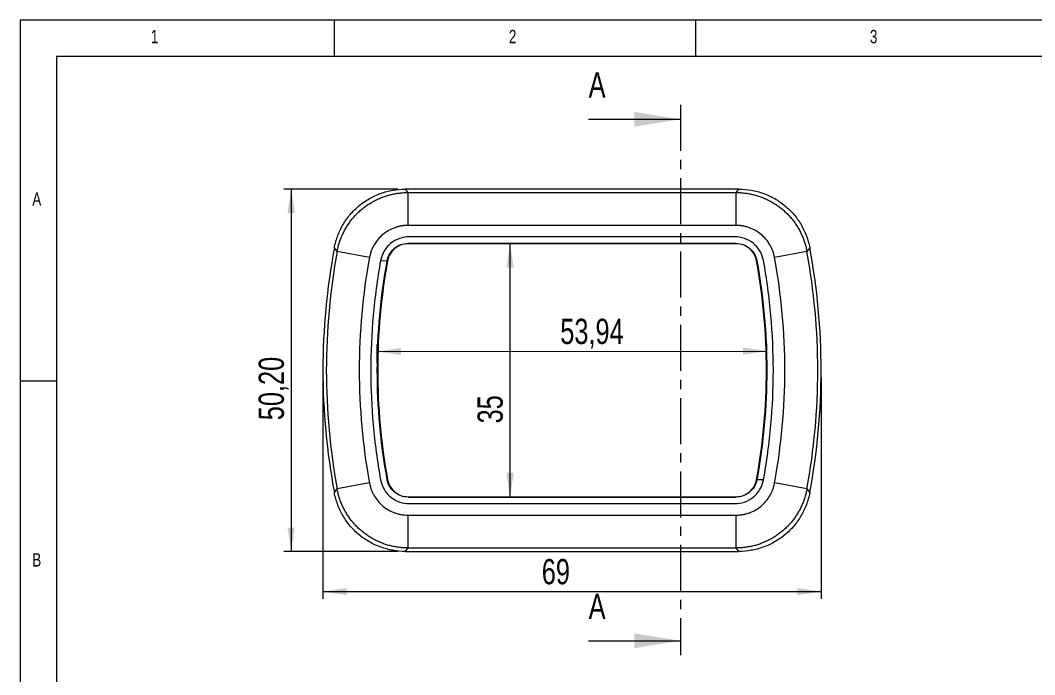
# Model space of a CAD drawing. Header units: millimetres. Extents: x 5 to 292, y 5 to 205.
# Drawn here: x 5 to 145.5, y 114.3 to 205 of the extents above; entities that cross this region are included whole.
import ezdxf

# ---------------------------------------------------------------- set-up
doc = ezdxf.new("R2010")
doc.units = ezdxf.units.MM
doc.header["$PDSIZE"] = -1
doc.linetypes.add('CENTER', pattern=[10.16, 6.35, -1.27, 1.27, -1.27])
doc.layers.add('LAYER1', color=7, linetype='Continuous', lineweight=15)
doc.layers.add('LAYER_1', color=179, linetype='Continuous', lineweight=15)
doc.styles.add('SLDTEXTSTYLE1', font='TXT', dxfattribs={"width": 0.75})
doc.dimstyles.new('SLDDIMSTYLE0', dxfattribs={"dimtxt": 3.5, "dimasz": 3.302, "dimexe": 0, "dimexo": 0.0625, "dimgap": 0.875, "dimtad": 1, "dimrnd": 1e-09, "dimzin": 12, "dimdsep": 46, "dimtxsty": 'SLDTEXTSTYLE1', "dimsah": 1, "dimcen": 0.09, "dimadec": 0, "dimazin": 3, "dimtfac": 1, "dimtofl": 0, "dimtmove": 0, "dimatfit": 3, "dimfxl": 1, "dimfrac": 2, "dimtolj": 1, "dimtzin": 12, "dimarcsym": 0})
doc.dimstyles.new('SLDDIMSTYLE1', dxfattribs={"dimtxt": 3.5, "dimasz": 3.302, "dimexe": 0, "dimexo": 0.0625, "dimgap": 0.875, "dimtad": 1, "dimdec": 1, "dimrnd": 1e-09, "dimzin": 12, "dimdsep": 46, "dimtxsty": 'SLDTEXTSTYLE1', "dimsah": 1, "dimcen": 0.09, "dimadec": 0, "dimazin": 3, "dimtfac": 1, "dimtdec": 1, "dimtofl": 0, "dimtmove": 0, "dimatfit": 3, "dimfxl": 1, "dimfrac": 2, "dimtolj": 1, "dimtzin": 12, "dimarcsym": 0})

# ---------------------------------------------------------------- blocks, each defined once
blk = doc.blocks.new('*D6')
at = {"layer": 'LAYER_1'}
for p, q in [((108.38, 157.58), (108.38, 160.17)), ((54.44, 157.51), (54.44, 160.1)), ((54.44, 159.1), (108.38, 159.17))]:
    blk.add_line(p, q, dxfattribs=at)
for points in [[(54.44, 159.1), (57.74, 158.6), (57.74, 159.62)], [(108.38, 159.17), (105.08, 159.67), (105.08, 158.65)]]:
    blk.add_solid(points, dxfattribs=at)
at = {"layer": 'LAYER_1', "insert": (79.78, 163.64, 0.1), "char_height": 3.5, "attachment_point": 1, "rotation": 0.0671, "style": 'SLDTEXTSTYLE1'}
blk.add_mtext('53,94', dxfattribs=at)
blk = doc.blocks.new('*D7')
at = {"layer": 'LAYER_1'}
for p, q in [((57.31, 181.61), (41.52, 181.61)), ((42.52, 181.61), (42.52, 131.41)), ((57.31, 131.41), (41.52, 131.41))]:
    blk.add_line(p, q, dxfattribs=at)
for points in [[(42.52, 181.61), (42.01, 178.31), (43.03, 178.31)], [(42.52, 131.41), (43.03, 134.71), (42.01, 134.71)]]:
    blk.add_solid(points, dxfattribs=at)
at = {"layer": 'LAYER_1', "insert": (38.01, 149.59, -5.95), "char_height": 3.5, "attachment_point": 1, "rotation": 90, "style": 'SLDTEXTSTYLE1'}
blk.add_mtext('50,20', dxfattribs=at)
blk = doc.blocks.new('*D8')
at = {"layer": 'LAYER_1'}
for p, q in [((46.91, 155.51), (46.91, 124.84)), ((115.91, 155.51), (115.91, 124.84)), ((46.91, 125.84), (115.91, 125.84))]:
    blk.add_line(p, q, dxfattribs=at)
for points in [[(46.91, 125.84), (50.22, 125.34), (50.22, 126.35)], [(115.91, 125.84), (112.61, 126.35), (112.61, 125.34)]]:
    blk.add_solid(points, dxfattribs=at)
at = {"layer": 'LAYER_1', "insert": (77.22, 130.36, -5.95), "char_height": 3.5, "attachment_point": 1, "style": 'SLDTEXTSTYLE1'}
blk.add_mtext('69', dxfattribs=at)
blk = doc.blocks.new('*D9')
at = {"layer": 'LAYER_1'}
blk.add_line((72.83, 138.99), (72.83, 174.03), dxfattribs=at)
for points in [[(72.83, 174.03), (72.32, 170.73), (73.34, 170.73)], [(72.83, 138.99), (73.34, 142.3), (72.32, 142.3)]]:
    blk.add_solid(points, dxfattribs=at)
at = {"layer": 'LAYER_1', "insert": (68.32, 149.14, -5.95), "char_height": 3.5, "attachment_point": 1, "rotation": 90, "style": 'SLDTEXTSTYLE1'}
blk.add_mtext('35', dxfattribs=at)

msp = doc.modelspace()

# ---------------------------------------------------------------- linework, layer by layer
at = {"color": 7, "linetype": 'CENTER', "lineweight": 0}
msp.add_line((96.414, 193.278), (96.414, 117.029), dxfattribs=at)
at = {"color": 7, "linetype": 'Continuous', "lineweight": 0}
for p, q in [((83.714, 191.278), (96.414, 191.278)), ((83.714, 119.029), (96.414, 119.029))]:
    msp.add_line(p, q, dxfattribs=at)
at = {"color": 7, "linetype": 'Continuous', "lineweight": 15}
for p, q in [((104.519, 181.613), (58.309, 181.613)), ((58.701, 176.584), (58.701, 181.141)), ((58.701, 181.141), (104.126, 181.141)), ((104.126, 176.584), (104.126, 181.141)), ((104.126, 176.584), (58.701, 176.584)), ((103.995, 174.991), (58.832, 174.991)), ((48.879, 172.953), (48.495, 173.472)), ((53.361, 172.132), (48.879, 172.953)), ((104.129, 174.084), (58.699, 174.084)), ((58.699, 174.031), (58.699, 174.084)), ((104.129, 174.031), (58.699, 174.031)), ((104.129, 174.031), (104.129, 174.084)), ((113.949, 172.953), (109.467, 172.132)), ((114.333, 173.472), (113.949, 172.953)), ((54.903, 171.71), (55.821, 171.685)), ((55.872, 171.676), (55.821, 171.685)), ((106.956, 171.675), (107.007, 171.684)), ((53.361, 140.893), (48.879, 140.072)), ((55.872, 141.35), (55.821, 141.341)), ((106.956, 141.349), (107.007, 141.34)), ((107.925, 141.315), (107.008, 141.34)), ((113.949, 140.072), (109.467, 140.893)), ((48.495, 139.553), (48.879, 140.072)), ((113.949, 140.072), (114.333, 139.553)), ((58.698, 138.994), (58.698, 138.941)), ((58.698, 138.994), (104.129, 138.994)), ((58.698, 138.941), (104.129, 138.941)), ((58.832, 138.034), (103.995, 138.034)), ((104.129, 138.994), (104.129, 138.941)), ((58.701, 136.441), (104.126, 136.441)), ((58.701, 131.884), (58.701, 136.441)), ((104.126, 131.884), (104.126, 136.441)), ((58.309, 131.413), (104.519, 131.413)), ((104.126, 131.884), (58.701, 131.884))]:
    msp.add_line(p, q, dxfattribs=at)
at = {"color": 7, "linetype": 'Continuous', "lineweight": 15, "flags": 128}
for points in [[(58.309, 181.613), (58.556, 181.315), (58.701, 181.141)], [(104.126, 181.141), (104.271, 181.315), (104.519, 181.613)], [(58.701, 131.884), (58.556, 131.71), (58.309, 131.413)], [(104.519, 131.413), (104.271, 131.71), (104.126, 131.884)]]:
    msp.add_lwpolyline(points, dxfattribs=at)
at = {"color": 7, "linetype": 'Continuous', "lineweight": 15}
for centre, radius, start, end in [((138.665, 156.513), 91.751, 169.34803, 190.65197), ((138.665, 156.513), 91.28, 169.62377, 190.37623), ((24.162, 156.513), 91.28, 349.62377, 10.37623), ((24.162, 156.513), 91.751, 349.34803, 10.65197), ((138.665, 156.513), 86.723, 169.62377, 190.37623), ((24.162, 156.513), 86.723, 349.62377, 10.37623)]:
    msp.add_arc(centre, radius, start, end, dxfattribs=at)
for points, knots in [([(48.495, 173.472), (48.603, 174.044), (48.758, 174.599), (49.161, 175.673), (49.41, 176.195), (50, 177.197), (50.334, 177.665), (50.892, 178.321), (51.087, 178.531), (51.498, 178.936), (51.714, 179.132), (52.384, 179.687), (52.857, 180.014), (53.605, 180.441), (53.861, 180.573), (54.385, 180.815), (54.655, 180.925), (55.473, 181.219), (56.027, 181.365), (57.154, 181.562), (57.727, 181.613), (58.309, 181.613)], [0, 0, 0, 0, 0.125, 0.125, 0.25, 0.25, 0.375, 0.375, 0.4375, 0.4375, 0.5, 0.5, 0.625, 0.625, 0.6875, 0.6875, 0.75, 0.75, 0.875, 0.875, 1, 1, 1, 1]), ([(104.519, 181.613), (105.101, 181.613), (105.674, 181.562), (106.805, 181.365), (107.364, 181.217), (108.457, 180.822), (108.979, 180.58), (109.727, 180.153), (109.97, 180), (110.444, 179.671), (110.676, 179.496), (111.346, 178.939), (111.754, 178.535), (112.312, 177.879), (112.489, 177.652), (112.823, 177.181), (112.982, 176.936), (113.422, 176.187), (113.668, 175.669), (114.07, 174.598), (114.225, 174.044), (114.333, 173.472)], [0, 0, 0, 0, 0.125, 0.125, 0.25, 0.25, 0.375, 0.375, 0.4375, 0.4375, 0.5, 0.5, 0.625, 0.625, 0.6875, 0.6875, 0.75, 0.75, 0.875, 0.875, 1, 1, 1, 1]), ([(48.879, 172.953), (48.898, 173.052), (48.936, 173.249), (49.004, 173.543), (49.081, 173.835), (49.167, 174.124), (49.261, 174.41), (49.364, 174.694), (49.475, 174.974), (49.595, 175.251), (49.723, 175.524), (49.859, 175.793), (50.004, 176.058), (50.156, 176.318), (50.316, 176.574), (50.483, 176.825), (50.659, 177.07), (50.841, 177.311), (51.031, 177.545), (51.227, 177.774), (51.431, 177.997), (51.641, 178.213), (51.857, 178.423), (52.08, 178.627), (52.309, 178.823), (52.543, 179.013), (52.783, 179.195), (53.029, 179.37), (53.28, 179.538), (53.535, 179.698), (53.796, 179.85), (54.061, 179.995), (54.33, 180.131), (54.603, 180.259), (54.88, 180.379), (55.16, 180.49), (55.444, 180.593), (55.73, 180.687), (56.02, 180.773), (56.311, 180.85), (56.605, 180.918), (56.901, 180.977), (57.199, 181.027), (57.498, 181.068), (57.798, 181.1), (58.098, 181.123), (58.4, 181.138), (58.601, 181.14), (58.701, 181.141)], [0, 0, 0, 0, 0.0217408, 0.0434811, 0.0652209, 0.0869602, 0.1086991, 0.1304375, 0.1521756, 0.1739134, 0.1956508, 0.217388, 0.2391249, 0.2608616, 0.2825981, 0.3043344, 0.3260706, 0.3478067, 0.3695428, 0.3912788, 0.4130148, 0.4347508, 0.4564869, 0.4782231, 0.4999595, 0.5216959, 0.5434326, 0.5651695, 0.5869066, 0.608644, 0.6303817, 0.6521197, 0.6738581, 0.6955969, 0.7173362, 0.7390759, 0.7608161, 0.7825569, 0.8042981, 0.82604, 0.8477825, 0.8695257, 0.8912695, 0.9130141, 0.9347594, 0.9565054, 0.9782523, 1, 1, 1, 1]), ([(104.126, 181.141), (104.227, 181.14), (104.428, 181.138), (104.729, 181.123), (105.03, 181.1), (105.33, 181.068), (105.628, 181.027), (105.926, 180.977), (106.222, 180.918), (106.515, 180.85), (106.807, 180.773), (107.096, 180.688), (107.383, 180.593), (107.666, 180.491), (107.947, 180.379), (108.224, 180.26), (108.497, 180.132), (108.766, 179.995), (109.031, 179.851), (109.291, 179.699), (109.547, 179.539), (109.797, 179.371), (110.043, 179.196), (110.283, 179.014), (110.518, 178.824), (110.747, 178.628), (110.969, 178.424), (111.186, 178.214), (111.396, 177.998), (111.6, 177.775), (111.796, 177.546), (111.986, 177.312), (112.168, 177.072), (112.344, 176.826), (112.511, 176.575), (112.671, 176.319), (112.824, 176.059), (112.968, 175.794), (113.104, 175.525), (113.233, 175.252), (113.352, 174.975), (113.464, 174.695), (113.567, 174.411), (113.661, 174.124), (113.747, 173.835), (113.823, 173.543), (113.892, 173.249), (113.93, 173.052), (113.949, 172.953)], [0, 0, 0, 0, 0.02173819, 0.04347597, 0.06521336, 0.0869504, 0.10868712, 0.13042355, 0.15215972, 0.17389567, 0.19563141, 0.217367, 0.23910244, 0.26083779, 0.28257306, 0.30430829, 0.32604351, 0.34777875, 0.36951405, 0.39124942, 0.41298491, 0.43472055, 0.45645636, 0.47819238, 0.49992864, 0.52166517, 0.543402, 0.56513916, 0.58687669, 0.60861461, 0.63035295, 0.65209175, 0.67383104, 0.69557085, 0.7173112, 0.73905214, 0.76079369, 0.78253588, 0.80427875, 0.82602232, 0.84776663, 0.8695117, 0.89125757, 0.91300428, 0.93475184, 0.95650029, 0.97824967, 1, 1, 1, 1]), ([(58.701, 176.584), (58.623, 176.583), (58.466, 176.581), (58.232, 176.566), (57.999, 176.541), (57.767, 176.505), (57.537, 176.459), (57.307, 176.403), (57.079, 176.336), (56.63, 176.184), (55.984, 175.887), (55.208, 175.346), (54.536, 174.681), (54.082, 174.034), (53.786, 173.476), (53.603, 173.041), (53.456, 172.593), (53.393, 172.286), (53.361, 172.132)], [0, 0, 0, 0, 0.0312191, 0.0623298, 0.0933928, 0.1244688, 0.1556186, 0.1869025, 0.2183801, 0.2501098, 0.3754679, 0.4999906, 0.6244699, 0.7497385, 0.8129061, 0.875349, 0.9375506, 1, 1, 1, 1]), ([(109.467, 172.132), (109.452, 172.209), (109.422, 172.363), (109.364, 172.591), (109.298, 172.816), (109.221, 173.037), (109.134, 173.256), (109.038, 173.471), (108.931, 173.683), (108.701, 174.098), (108.292, 174.68), (107.62, 175.346), (106.845, 175.887), (106.127, 176.217), (105.525, 176.408), (105.064, 176.51), (104.597, 176.573), (104.283, 176.58), (104.126, 176.584)], [0, 0, 0, 0, 0.0312191, 0.0623298, 0.0933928, 0.1244688, 0.1556186, 0.1869025, 0.2183801, 0.2501098, 0.3754679, 0.4999906, 0.6244699, 0.7497385, 0.8129061, 0.875349, 0.9375506, 1, 1, 1, 1]), ([(58.832, 174.991), (58.428, 174.991), (57.548, 174.869), (56.216, 174.146), (55.257, 172.964), (54.976, 172.113), (54.903, 171.71)], [0, 0, 0, 0, 0.007021859, 0.014043714, 0.02106557, 0.028087425, 0.028087425, 0.028087425, 0.028087425]), ([(107.925, 171.71), (107.852, 172.113), (107.571, 172.964), (106.612, 174.146), (105.28, 174.869), (104.4, 174.991), (103.995, 174.991)], [0.293204191, 0.293204191, 0.293204191, 0.293204191, 0.300226047, 0.3072479, 0.314269753, 0.32129161, 0.32129161, 0.32129161, 0.32129161]), ([(55.821, 171.685), (55.946, 172.377), (56.281, 172.95), (57.369, 173.858), (57.993, 174.085), (58.699, 174.084)], [0, 0, 0, 0, 0.5, 0.5, 1, 1, 1, 1]), ([(58.699, 174.031), (58.699, 174.031), (58.699, 174.031), (58.699, 174.031), (58.005, 174.032), (57.394, 173.811), (56.323, 172.917), (55.995, 172.356), (55.872, 171.676)], [0, 0, 0, 0, 0.0000206, 0.0000206, 0.0000206, 0.5000206, 0.5000206, 1.0000206, 1.0000206, 1.0000206, 1.0000206]), ([(104.129, 174.084), (104.832, 174.085), (105.457, 173.859), (106.546, 172.952), (106.881, 172.379), (107.007, 171.684)], [0, 0, 0, 0, 0.5, 0.5, 1, 1, 1, 1]), ([(106.956, 171.675), (106.956, 171.675), (106.956, 171.675), (106.956, 171.675), (106.832, 172.358), (106.504, 172.919), (105.432, 173.812), (104.821, 174.033), (104.129, 174.031)], [0, 0, 0, 0, 0.0000208, 0.0000208, 0.0000208, 0.5000208, 0.5000208, 1.0000208, 1.0000208, 1.0000208, 1.0000208]), ([(54.903, 171.71), (54.439, 169.151), (53.759, 164.073), (53.424, 156.513), (53.759, 148.952), (54.439, 143.874), (54.903, 141.315)], [0.82129161, 0.82129161, 0.82129161, 0.82129161, 0.86596871, 0.91064581, 0.9553229, 1, 1, 1, 1]), ([(55.821, 141.341), (54.902, 146.357), (54.443, 151.414), (54.443, 161.612), (54.902, 166.669), (55.821, 171.685)], [0, 0, 0, 0, 0.5, 0.5, 1, 1, 1, 1]), ([(55.872, 171.676), (55.872, 171.676), (55.872, 171.676), (55.872, 171.676), (54.954, 166.663), (54.495, 161.608), (54.495, 151.417), (54.954, 146.363), (55.872, 141.35)], [0, 0, 0, 0, 0.0000035, 0.0000035, 0.0000035, 0.5000035, 0.5000035, 1.0000035, 1.0000035, 1.0000035, 1.0000035]), ([(106.956, 141.349), (106.956, 141.35), (106.956, 141.35), (106.956, 141.35), (107.873, 146.362), (108.333, 151.417), (108.333, 161.608), (107.874, 166.662), (106.956, 171.675)], [0, 0, 0, 0, 0.0000035, 0.0000035, 0.0000035, 0.5000035, 0.5000035, 1.0000035, 1.0000035, 1.0000035, 1.0000035]), ([(107.007, 171.684), (107.926, 166.668), (108.385, 161.611), (108.385, 151.414), (107.926, 146.356), (107.007, 141.34)], [0, 0, 0, 0, 0.5, 0.5, 1, 1, 1, 1]), ([(107.925, 141.315), (108.389, 143.874), (109.069, 148.952), (109.404, 156.513), (109.069, 164.073), (108.389, 169.151), (107.925, 171.71)], [0.32129161, 0.32129161, 0.32129161, 0.32129161, 0.36596871, 0.41064581, 0.4553229, 0.5, 0.5, 0.5, 0.5]), ([(53.361, 140.893), (53.376, 140.816), (53.406, 140.662), (53.463, 140.434), (53.53, 140.21), (53.607, 139.988), (53.693, 139.769), (53.79, 139.554), (53.896, 139.342), (54.127, 138.927), (54.536, 138.345), (55.207, 137.679), (55.983, 137.139), (56.701, 136.808), (57.303, 136.617), (57.764, 136.515), (58.231, 136.452), (58.544, 136.445), (58.701, 136.441)], [0, 0, 0, 0, 0.0312191, 0.0623298, 0.0933928, 0.1244688, 0.1556186, 0.1869025, 0.2183801, 0.2501098, 0.3754679, 0.4999906, 0.6244699, 0.7497385, 0.8129061, 0.875349, 0.9375506, 1, 1, 1, 1]), ([(54.903, 141.315), (54.976, 140.913), (55.257, 140.061), (56.216, 138.879), (57.547, 138.156), (58.428, 138.034), (58.832, 138.034)], [0.793204191, 0.793204191, 0.793204191, 0.793204191, 0.800226047, 0.8072479, 0.814269753, 0.82129161, 0.82129161, 0.82129161, 0.82129161]), ([(58.698, 138.941), (57.995, 138.94), (57.371, 139.166), (56.282, 140.073), (55.947, 140.646), (55.821, 141.341)], [0, 0, 0, 0, 0.5, 0.5, 1, 1, 1, 1]), ([(55.872, 141.35), (55.872, 141.35), (55.872, 141.35), (55.872, 141.35), (55.996, 140.667), (56.324, 140.106), (57.396, 139.214), (58.007, 138.992), (58.698, 138.994)], [0, 0, 0, 0, 0.0000208, 0.0000208, 0.0000208, 0.5000208, 0.5000208, 1.0000208, 1.0000208, 1.0000208, 1.0000208]), ([(103.995, 138.034), (104.4, 138.034), (105.28, 138.156), (106.612, 138.879), (107.57, 140.061), (107.852, 140.913), (107.925, 141.315)], [0.5, 0.5, 0.5, 0.5, 0.507021859, 0.514043714, 0.52106557, 0.528087425, 0.528087425, 0.528087425, 0.528087425]), ([(104.126, 136.441), (104.205, 136.442), (104.361, 136.444), (104.596, 136.459), (104.829, 136.485), (105.061, 136.52), (105.291, 136.566), (105.52, 136.622), (105.749, 136.689), (106.197, 136.841), (106.844, 137.138), (107.62, 137.679), (108.291, 138.344), (108.746, 138.991), (109.042, 139.549), (109.225, 139.984), (109.372, 140.432), (109.435, 140.739), (109.467, 140.893)], [0, 0, 0, 0, 0.0312191, 0.0623298, 0.0933928, 0.1244688, 0.1556186, 0.1869025, 0.2183801, 0.2501098, 0.3754679, 0.4999906, 0.6244699, 0.7497385, 0.8129061, 0.875349, 0.9375506, 1, 1, 1, 1]), ([(104.129, 138.994), (104.129, 138.994), (104.129, 138.994), (104.129, 138.994), (104.823, 138.993), (105.434, 139.214), (106.505, 140.108), (106.832, 140.669), (106.956, 141.349)], [0, 0, 0, 0, 0.0000206, 0.0000206, 0.0000206, 0.5000206, 0.5000206, 1.0000206, 1.0000206, 1.0000206, 1.0000206]), ([(107.007, 141.34), (106.882, 140.648), (106.547, 140.075), (105.459, 139.167), (104.834, 138.94), (104.129, 138.941)], [0, 0, 0, 0, 0.5, 0.5, 1, 1, 1, 1]), ([(58.309, 131.413), (57.727, 131.413), (57.153, 131.463), (56.023, 131.661), (55.464, 131.808), (54.371, 132.203), (53.849, 132.445), (53.101, 132.872), (52.858, 133.025), (52.384, 133.354), (52.152, 133.53), (51.482, 134.086), (51.074, 134.49), (50.516, 135.146), (50.339, 135.373), (50.005, 135.844), (49.846, 136.089), (49.406, 136.838), (49.16, 137.356), (48.758, 138.427), (48.603, 138.981), (48.495, 139.553)], [0, 0, 0, 0, 0.125, 0.125, 0.25, 0.25, 0.375, 0.375, 0.4375, 0.4375, 0.5, 0.5, 0.625, 0.625, 0.6875, 0.6875, 0.75, 0.75, 0.875, 0.875, 1, 1, 1, 1]), ([(58.701, 131.884), (58.601, 131.885), (58.4, 131.887), (58.099, 131.902), (57.798, 131.925), (57.498, 131.957), (57.199, 131.998), (56.902, 132.048), (56.606, 132.107), (56.312, 132.175), (56.021, 132.252), (55.731, 132.337), (55.445, 132.432), (55.161, 132.534), (54.881, 132.646), (54.604, 132.766), (54.331, 132.894), (54.062, 133.03), (53.797, 133.174), (53.537, 133.326), (53.281, 133.486), (53.03, 133.654), (52.785, 133.829), (52.544, 134.011), (52.31, 134.201), (52.081, 134.398), (51.858, 134.601), (51.642, 134.811), (51.432, 135.027), (51.228, 135.25), (51.032, 135.479), (50.842, 135.713), (50.659, 135.954), (50.484, 136.199), (50.316, 136.45), (50.156, 136.706), (50.004, 136.966), (49.86, 137.231), (49.723, 137.5), (49.595, 137.773), (49.475, 138.05), (49.364, 138.331), (49.261, 138.614), (49.167, 138.901), (49.081, 139.19), (49.004, 139.482), (48.936, 139.776), (48.898, 139.973), (48.879, 140.072)], [0, 0, 0, 0, 0.0217382, 0.043476, 0.0652134, 0.0869504, 0.1086871, 0.1304236, 0.1521597, 0.1738957, 0.1956314, 0.217367, 0.2391024, 0.2608378, 0.2825731, 0.3043083, 0.3260435, 0.3477788, 0.369514, 0.3912494, 0.4129849, 0.4347205, 0.4564564, 0.4781924, 0.4999286, 0.5216652, 0.543402, 0.5651392, 0.5868767, 0.6086146, 0.630353, 0.6520918, 0.673831, 0.6955708, 0.7173112, 0.7390521, 0.7607937, 0.7825359, 0.8042787, 0.8260223, 0.8477666, 0.8695117, 0.8912576, 0.9130043, 0.9347518, 0.9565003, 0.9782497, 1, 1, 1, 1]), ([(113.949, 140.072), (113.93, 139.973), (113.892, 139.776), (113.824, 139.482), (113.747, 139.19), (113.661, 138.901), (113.567, 138.615), (113.464, 138.331), (113.353, 138.051), (113.233, 137.774), (113.105, 137.501), (112.969, 137.232), (112.824, 136.967), (112.672, 136.707), (112.512, 136.451), (112.344, 136.2), (112.169, 135.955), (111.987, 135.714), (111.797, 135.48), (111.6, 135.251), (111.397, 135.028), (111.187, 134.812), (110.971, 134.602), (110.748, 134.399), (110.519, 134.202), (110.284, 134.012), (110.044, 133.83), (109.799, 133.655), (109.548, 133.487), (109.292, 133.327), (109.032, 133.175), (108.767, 133.03), (108.498, 132.894), (108.225, 132.766), (107.948, 132.646), (107.667, 132.535), (107.384, 132.432), (107.097, 132.338), (106.808, 132.252), (106.516, 132.175), (106.222, 132.107), (105.927, 132.048), (105.629, 131.998), (105.33, 131.957), (105.03, 131.925), (104.729, 131.902), (104.428, 131.887), (104.227, 131.885), (104.126, 131.884)], [0, 0, 0, 0, 0.0217408, 0.0434811, 0.0652209, 0.0869602, 0.1086991, 0.1304375, 0.1521756, 0.1739134, 0.1956508, 0.217388, 0.2391249, 0.2608616, 0.2825981, 0.3043344, 0.3260706, 0.3478067, 0.3695428, 0.3912788, 0.4130148, 0.4347508, 0.4564869, 0.4782231, 0.4999595, 0.5216959, 0.5434326, 0.5651695, 0.5869066, 0.608644, 0.6303817, 0.6521197, 0.6738581, 0.6955969, 0.7173362, 0.7390759, 0.7608161, 0.7825569, 0.8042981, 0.82604, 0.8477825, 0.8695257, 0.8912695, 0.9130141, 0.9347594, 0.9565054, 0.9782523, 1, 1, 1, 1]), ([(114.333, 139.553), (114.225, 138.981), (114.07, 138.426), (113.667, 137.352), (113.418, 136.83), (112.828, 135.828), (112.494, 135.36), (111.936, 134.705), (111.74, 134.494), (111.33, 134.089), (111.114, 133.893), (110.444, 133.338), (109.971, 133.011), (109.223, 132.584), (108.967, 132.452), (108.443, 132.211), (108.173, 132.1), (107.355, 131.806), (106.801, 131.66), (105.673, 131.463), (105.101, 131.413), (104.519, 131.413)], [0, 0, 0, 0, 0.125, 0.125, 0.25, 0.25, 0.375, 0.375, 0.4375, 0.4375, 0.5, 0.5, 0.625, 0.625, 0.6875, 0.6875, 0.75, 0.75, 0.875, 0.875, 1, 1, 1, 1])]:
    msp.add_open_spline(points, degree=3, knots=knots, dxfattribs=at)
at = {"color": 7, "linetype": 'Continuous', "lineweight": 0}
for points in [[(96.414, 191.278), (90.064, 192.294), (90.064, 190.262)], [(96.414, 119.029), (90.064, 120.045), (90.064, 118.013)]]:
    msp.add_solid(points, dxfattribs=at)
at = {"layer": 'LAYER1'}
for p, q in [((292, 205), (5, 205)), ((5, 205), (5, 5)), ((48.5, 200), (48.5, 205)), ((98.5, 205), (98.5, 200)), ((287, 200), (10, 200)), ((10, 200), (10, 10)), ((10, 155), (5, 155))]:
    msp.add_line(p, q, dxfattribs=at)
at = {"layer": 'LAYER_1'}
for p in [(54.443, 156.513), (108.385, 156.576)]:
    msp.add_point(p, dxfattribs=at)

# ---------------------------------------------------------------- texts
at = {"color": 7, "linetype": 'Continuous', "lineweight": 0, "char_height": 1.852, "attachment_point": 1, "style": 'SLDTEXTSTYLE1'}
for s, insert in [('1', (23.083, 203.668)), ('2', (72.667, 203.668)), ('3', (122.667, 203.668)), ('A', (6.667, 181.168)), ('B', (6.667, 131.168))]:
    msp.add_mtext(s, dxfattribs=dict(at, insert=insert))
at = {"color": 7, "linetype": 'Continuous', "char_height": 3.5, "attachment_point": 1, "style": 'SLDTEXTSTYLE1'}
for insert in [(83.714, 197.798), (83.714, 125.549)]:
    msp.add_mtext('A', dxfattribs=dict(at, insert=insert))

# ---------------------------------------------------------------- dimensions: what is measured, and where the dimension line sits
at = {"layer": 'LAYER_1'}
for base, p1, p2, angle, dimstyle, picture, middle in [((42.519, 131.413), (58.309, 181.613), (58.309, 131.413), 90, 'SLDDIMSTYLE0', '*D7', (42.519, 156.83)), ((72.831, 174.031), (58.698, 138.994), (58.699, 174.031), 270, 'SLDDIMSTYLE1', '*D9', (72.831, 153.15)), ((108.382, 159.167), (54.443, 156.513), (108.385, 156.576), 0.06708, 'SLDDIMSTYLE0', '*D6', (87.03, 159.142))]:
    dim = msp.add_linear_dim(base=base, p1=p1, p2=p2, angle=angle, dimstyle=dimstyle, dxfattribs=at)
    dim.commit()
    dim.dimension.update_dxf_attribs({"geometry": picture, "text_midpoint": middle, "dimtype": 160})
dim = msp.add_linear_dim(base=(115.914, 125.844), p1=(46.914, 156.513), p2=(115.914, 156.513), dimstyle='SLDDIMSTYLE0', dxfattribs=at)
dim.commit()
dim.dimension.update_dxf_attribs({"geometry": '*D8', "text_midpoint": (81.224, 125.844), "dimtype": 160})

doc.saveas('drawing.dxf')
